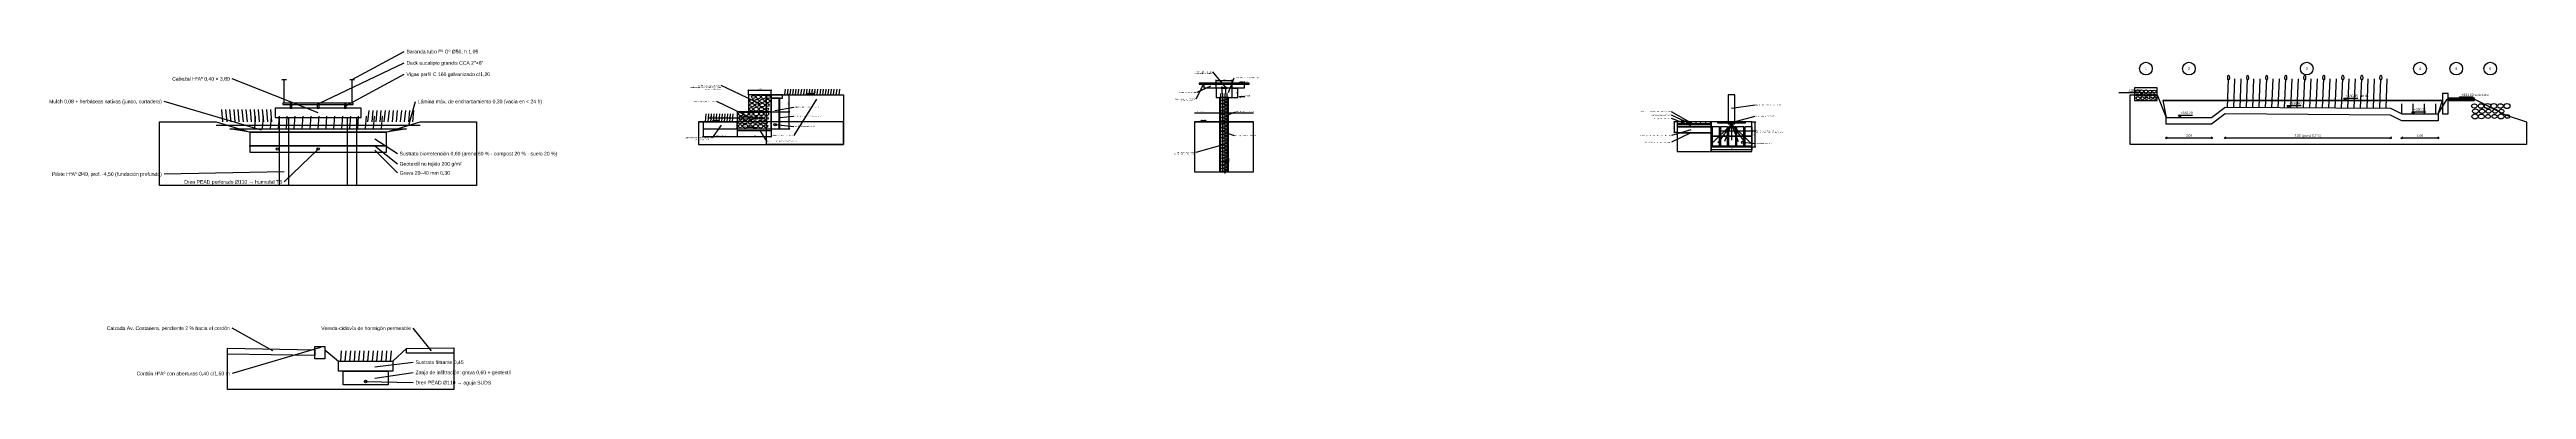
# Model space of a CAD drawing. Header units: metres. Extents: x -1097 to 1588, y -185 to 884.
# Drawn here: x 1288.1 to 1397.5, y -71.8 to -56.8 of the extents above; entities that cross this region are included whole.
import ezdxf
from ezdxf.enums import TextEntityAlignment as Align

# ---------------------------------------------------------------- set-up
doc = ezdxf.new("R2010")
doc.units = ezdxf.units.M
doc.layers.add('DETALLES', color=7, linetype='Continuous')
doc.styles.add('ARIAL', font='arial.ttf')

msp = doc.modelspace()

# ---------------------------------------------------------------- linework, layer by layer
at = {"layer": 'DETALLES'}
for points in [[(1300, -59.2), (1303.8, -57.4)], [(1301.2, -59.3), (1303.8, -57.9)], [(1301.5, -58.13), (1303.8, -56.9)], [(1340.08, -58.48), (1339.5, -57.8)], [(1300, -59.6), (1296.2, -58.1)], [(1298.4, -58.13), (1298.6, -58.13)], [(1298.5, -59.18), (1298.5, -58.13)], [(1301.4, -58.13), (1301.6, -58.13)], [(1301.5, -59.18), (1301.5, -58.13)], [(1319.5, -59.2), (1317.8, -58.4)], [(1318.98, -58.62), (1319.02, -58.58)], [(1318.97, -58.6), (1320.03, -58.6)], [(1319, -58.8), (1319, -58.58)], [(1319.98, -58.62), (1320.02, -58.58)], [(1320, -58.8), (1320, -58.58)], [(1320, -58.8), (1320.83, -58.8)], [(1320.38, -60.33), (1320.38, -58.92)], [(1320.5, -58.8), (1323.2, -58.8)], [(1320.6, -58.8), (1320.63, -58.55)], [(1320.72, -58.8), (1320.75, -58.55)], [(1320.78, -58.82), (1320.82, -58.78)], [(1320.8, -59.58), (1320.8, -58.77)], [(1320.84, -58.8), (1320.87, -58.55)], [(1320.96, -58.8), (1320.99, -58.55)], [(1322, -59), (1321, -60.6)], [(1321.08, -58.8), (1321.11, -58.55)], [(1321.2, -58.8), (1321.23, -58.55)], [(1321.32, -58.8), (1321.35, -58.55)], [(1321.44, -58.8), (1321.47, -58.55)], [(1321.56, -58.8), (1321.59, -58.55)], [(1321.6, -58.75), (1321.88, -58.75)], [(1321.68, -58.8), (1321.71, -58.55)], [(1321.8, -58.8), (1321.83, -58.55)], [(1321.92, -58.8), (1321.95, -58.55)], [(1322.04, -58.8), (1322.07, -58.55)], [(1322.16, -58.8), (1322.19, -58.55)], [(1322.28, -58.8), (1322.31, -58.55)], [(1322.4, -58.8), (1322.43, -58.55)], [(1322.52, -58.8), (1322.55, -58.55)], [(1322.64, -58.8), (1322.67, -58.55)], [(1322.76, -58.8), (1322.79, -58.55)], [(1322.88, -58.8), (1322.91, -58.55)], [(1323, -58.8), (1323.03, -58.55)], [(1339.1, -58.31), (1338.75, -59)], [(1339.4, -58.42), (1338.8, -58.7)], [(1338.95, -58.34), (1338.95, -58.29)], [(1339.11, -58.34), (1339.11, -58.29)], [(1339.27, -58.34), (1339.27, -58.29)], [(1339.43, -58.34), (1339.43, -58.29)], [(1339.59, -58.34), (1339.59, -58.29)], [(1339.63, -58.17), (1340.37, -58.17)], [(1339.64, -58.18), (1339.66, -58.16)], [(1339.65, -58.52), (1339.65, -58.15)], [(1339.75, -58.34), (1339.75, -58.29)], [(1339.85, -62.2), (1340.15, -62.12), (1339.85, -62.05), (1340.15, -61.98), (1339.85, -61.9), (1340.15, -61.83), (1339.85, -61.75), (1340.15, -61.67), (1339.85, -61.6), (1340.15, -61.52), (1339.85, -61.45), (1340.15, -61.38), (1339.85, -61.3), (1340.15, -61.23), (1339.85, -61.15), (1340.15, -61.08), (1339.85, -61), (1340.15, -60.93), (1339.85, -60.85), (1340.15, -60.77), (1339.85, -60.7), (1340.15, -60.62), (1339.85, -60.55), (1340.15, -60.48), (1339.85, -60.4), (1340.15, -60.33), (1339.85, -60.25), (1340.15, -60.18), (1339.85, -60.1), (1340.15, -60.02), (1339.85, -59.95), (1340.15, -59.88), (1339.85, -59.8), (1340.15, -59.73), (1339.85, -59.65), (1340.15, -59.58), (1339.85, -59.5), (1340.15, -59.43), (1339.85, -59.35), (1340.15, -59.27), (1339.85, -59.2), (1340.15, -59.12), (1339.85, -59.05), (1340.15, -58.98)], [(1339.86, -62.2), (1339.86, -58.75)], [(1339.91, -58.34), (1339.91, -58.29)], [(1339.92, -58.75), (1339.92, -58.44)], [(1339.95, -62.2), (1339.95, -58.75)], [(1340.05, -62.2), (1340.05, -58.75)], [(1340.07, -58.34), (1340.07, -58.29)], [(1340.08, -58.75), (1340.08, -58.44)], [(1340.14, -62.2), (1340.14, -58.75)], [(1340.2, -58.7), (1340.45, -58.05)], [(1340.23, -58.34), (1340.23, -58.29)], [(1340.34, -58.18), (1340.36, -58.16)], [(1340.35, -58.52), (1340.35, -58.15)], [(1340.35, -58.52), (1340.62, -58.52)], [(1340.35, -58.92), (1340.62, -58.92)], [(1340.39, -58.34), (1340.39, -58.29)], [(1340.55, -58.34), (1340.55, -58.29)], [(1340.59, -58.53), (1340.61, -58.51)], [(1340.59, -58.93), (1340.61, -58.91)], [(1340.6, -58.94), (1340.6, -58.5)], [(1340.7, -58.25), (1340.92, -58.25)], [(1340.7, -58.88), (1340.92, -58.88)], [(1340.71, -58.34), (1340.71, -58.29)], [(1340.87, -58.34), (1340.87, -58.29)], [(1341.03, -58.34), (1341.03, -58.29)], [(1379.5, -58.7), (1380.25, -58.7)], [(1380.5, -58.7), (1379.95, -58.7)], [(1381.45, -59.05), (1393.8, -59.05)], [(1384.3, -59.38), (1384.35, -58.1)], [(1384.58, -59.38), (1384.63, -58.1)], [(1384.86, -59.38), (1384.91, -58.1)], [(1385.14, -59.38), (1385.19, -58.1)], [(1385.42, -59.38), (1385.47, -58.1)], [(1385.7, -59.38), (1385.75, -58.1)], [(1385.98, -59.38), (1386.03, -58.1)], [(1386.26, -59.38), (1386.31, -58.1)], [(1386.54, -59.38), (1386.59, -58.1)], [(1386.82, -59.38), (1386.87, -58.1)], [(1387.1, -59.38), (1387.15, -58.1)], [(1387.38, -59.38), (1387.43, -58.1)], [(1387.66, -59.38), (1387.71, -58.1)], [(1387.94, -59.38), (1387.99, -58.1)], [(1388.22, -59.38), (1388.27, -58.1)], [(1388.5, -59.38), (1388.55, -58.1)], [(1388.78, -59.38), (1388.83, -58.1)], [(1389.06, -59.38), (1389.11, -58.1)], [(1389.34, -59.38), (1389.39, -58.1)], [(1389.5, -58.95), (1390.05, -58.95)], [(1389.62, -59.38), (1389.67, -58.1)], [(1389.9, -59.38), (1389.95, -58.1)], [(1390.18, -59.38), (1390.23, -58.1)], [(1390.46, -59.38), (1390.51, -58.1)], [(1390.74, -59.38), (1390.79, -58.1)], [(1391.02, -59.38), (1391.07, -58.1)], [(1391.3, -59.38), (1391.35, -58.1)], [(1394.6, -58.9), (1395.15, -58.9)], [(1297.5, -60.37), (1293.2, -59.1)], [(1295.8, -60), (1295.75, -59.45)], [(1295.98, -60), (1295.93, -59.45)], [(1296.16, -60), (1296.11, -59.45)], [(1296.34, -60), (1296.29, -59.45)], [(1296.52, -60), (1296.47, -59.45)], [(1296.7, -60), (1296.65, -59.45)], [(1296.88, -60), (1296.83, -59.45)], [(1297.06, -60), (1297.01, -59.45)], [(1297.24, -60), (1297.19, -59.45)], [(1297.2, -60.3), (1297.24, -59.75)], [(1297.42, -60), (1297.37, -59.45)], [(1297.6, -60), (1297.55, -59.45)], [(1297.55, -60.3), (1297.59, -59.75)], [(1297.78, -60), (1297.73, -59.45)], [(1297.9, -60.3), (1297.94, -59.75)], [(1297.96, -60), (1297.91, -59.45)], [(1298.25, -60.3), (1298.29, -59.75)], [(1298.6, -60.3), (1298.64, -59.75)], [(1298.95, -60.3), (1298.99, -59.75)], [(1299.3, -60.3), (1299.34, -59.75)], [(1299.65, -60.3), (1299.69, -59.75)], [(1300, -60.3), (1300.04, -59.75)], [(1300.35, -60.3), (1300.39, -59.75)], [(1300.7, -60.3), (1300.74, -59.75)], [(1301.05, -60.3), (1301.09, -59.75)], [(1301.4, -60.3), (1301.44, -59.75)], [(1301.75, -60.3), (1301.79, -59.75)], [(1302.1, -60.3), (1302.14, -59.75)], [(1302.2, -60), (1302.25, -59.5)], [(1302.38, -60), (1302.43, -59.5)], [(1302.45, -60.3), (1302.49, -59.75)], [(1302.56, -60), (1302.61, -59.5)], [(1302.74, -60), (1302.79, -59.5)], [(1302.8, -60.3), (1302.84, -59.75)], [(1302.92, -60), (1302.97, -59.5)], [(1303.1, -60), (1303.15, -59.5)], [(1303.28, -60), (1303.33, -59.5)], [(1303.46, -60), (1303.51, -59.5)], [(1303.64, -60), (1303.69, -59.5)], [(1303.82, -60), (1303.87, -59.5)], [(1304, -60.15), (1304.3, -59.1)], [(1304, -60), (1304.05, -59.5)], [(1304.18, -60), (1304.23, -59.5)], [(1316.8, -60), (1318.5, -60)], [(1317.1, -60), (1317.13, -59.65)], [(1317.2, -59.82), (1319.7, -59.82)], [(1317.22, -60), (1317.25, -59.65)], [(1317.34, -60), (1317.37, -59.65)], [(1317.7, -59.95), (1317.42, -59.95)], [(1317.46, -60), (1317.49, -59.65)], [(1317.58, -60), (1317.61, -59.65)], [(1319.25, -59.9), (1317.6, -59.1)], [(1317.7, -60), (1317.73, -59.65)], [(1317.82, -60), (1317.85, -59.65)], [(1317.94, -60), (1317.97, -59.65)], [(1318.06, -60), (1318.09, -59.65)], [(1318.18, -60), (1318.21, -59.65)], [(1318.3, -60), (1318.33, -59.65)], [(1320, -59.55), (1320.83, -59.55)], [(1320, -59.55), (1320.83, -59.55)], [(1320.17, -59.5), (1321, -59.35)], [(1320.18, -60.12), (1321, -60.2)], [(1320.38, -59.8), (1321, -59.75)], [(1320.78, -59.57), (1320.82, -59.53)], [(1320.78, -59.57), (1320.82, -59.53)], [(1320.8, -60.33), (1320.8, -59.52)], [(1338.7, -59.6), (1341.3, -59.6)], [(1338.7, -60), (1341.3, -60)], [(1339.2, -59.96), (1338.98, -59.96)], [(1340.14, -59.7), (1340.5, -59.55)], [(1360.6, -60.04), (1359.75, -59.55)], [(1360.6, -60.1), (1359.75, -59.7)], [(1360.6, -60.17), (1359.75, -59.85)], [(1360, -60), (1359.86, -60)], [(1359.87, -60.01), (1359.89, -59.99)], [(1359.88, -60.49), (1359.88, -59.98)], [(1360.2, -59.96), (1360.42, -59.96)], [(1360.2, -60), (1360.2, -60.08)], [(1360.41, -60), (1360.41, -60.08)], [(1360.62, -60), (1360.62, -60.08)], [(1360.83, -60), (1360.83, -60.08)], [(1361.04, -60), (1361.04, -60.08)], [(1361.25, -60), (1361.25, -60.08)], [(1361.46, -60), (1361.46, -60.08)], [(1362.4, -60.1), (1361.5, -60.98)], [(1362.4, -60.1), (1361.8, -60.92)], [(1362.4, -60.1), (1362.1, -60.86)], [(1362.4, -59.4), (1363.45, -59.25)], [(1362.4, -60.03), (1363.45, -59.75)], [(1362.4, -60.1), (1362.4, -60.8)], [(1362.4, -60.1), (1362.7, -60.86)], [(1362.4, -60.1), (1363, -60.92)], [(1362.4, -60.1), (1363.3, -60.98)], [(1363.3, -60), (1363.47, -60)], [(1363.44, -60.01), (1363.46, -59.99)], [(1363.45, -61.12), (1363.45, -59.98)], [(1382.2, -59.7), (1382.75, -59.7)], [(1387, -59.28), (1387.55, -59.28)], [(1392, -59.65), (1392, -59.2)], [(1392.5, -59.65), (1392.5, -59.2)], [(1392.5, -59.55), (1393.05, -59.55)], [(1393, -59.65), (1393, -59.2)], [(1393.5, -59.65), (1393.5, -59.2)], [(1295.5, -60.15), (1304.5, -60.15)], [(1296.95, -61.05), (1303.05, -61.05)], [(1300, -61.2), (1298.5, -62.65)], [(1302.5, -60.75), (1303.5, -61.4)], [(1302.5, -61.05), (1303.5, -61.85)], [(1316.98, -60.67), (1317.02, -60.63)], [(1316.97, -60.65), (1318.53, -60.65)], [(1317, -60.3), (1317, -60.67)], [(1317.8, -60.15), (1317.4, -60.7)], [(1318.48, -60.67), (1318.52, -60.63)], [(1318.48, -60.67), (1318.52, -60.63)], [(1318.47, -60.65), (1320.03, -60.65)], [(1318.5, -60.3), (1318.5, -60.38), (1320, -60.38)], [(1318.5, -60.3), (1318.5, -60.67)], [(1318.5, -60.3), (1318.5, -60.67)], [(1319.25, -60.25), (1318.97, -60.25)], [(1319.5, -60.38), (1319.8, -60.85)], [(1319.98, -60.67), (1320.02, -60.63)], [(1320, -60.3), (1320, -60.67)], [(1320, -60.3), (1320.83, -60.3)], [(1320.78, -60.32), (1320.82, -60.28)], [(1340, -61), (1338.75, -61.35)], [(1339.85, -60.4), (1340.45, -60.6)], [(1360.6, -60.35), (1359.75, -60.6)], [(1360.6, -60.49), (1359.75, -60.9)], [(1360, -60.47), (1359.86, -60.47)], [(1359.87, -60.48), (1359.89, -60.46)], [(1360, -60.49), (1361.5, -60.49)], [(1361.48, -61.22), (1363.32, -61.22)], [(1361.49, -61.23), (1361.51, -61.21)], [(1361.5, -61.1), (1361.5, -61.24)], [(1361.9, -60.4), (1363.45, -60.4)], [(1362.9, -60.9), (1363.45, -60.95)], [(1363.29, -61.23), (1363.31, -61.21)], [(1363.3, -61.1), (1363.3, -61.24)], [(1363.3, -61.1), (1363.47, -61.1)], [(1363.44, -61.11), (1363.46, -61.09)], [(1381.55, -60.7), (1383.65, -60.7)], [(1381.57, -60.74), (1381.63, -60.66)], [(1381.6, -60.7), (1381.6, -60.75)], [(1383.57, -60.74), (1383.63, -60.66)], [(1383.6, -60.7), (1383.6, -60.75)], [(1384.15, -60.7), (1391.55, -60.7)], [(1384.16, -60.74), (1384.23, -60.66)], [(1384.2, -60.7), (1384.2, -60.75)], [(1391.46, -60.74), (1391.54, -60.66)], [(1391.5, -60.7), (1391.5, -60.75)], [(1391.95, -60.7), (1393.65, -60.7)], [(1391.96, -60.74), (1392.04, -60.66)], [(1392, -60.7), (1392, -60.75)], [(1393.57, -60.74), (1393.63, -60.66)], [(1393.6, -60.7), (1393.6, -60.75)], [(1298.5, -62.2), (1293.2, -62.3)], [(1302.5, -61.25), (1303.5, -62.25)], [(1339.54, -62.2), (1339.94, -62.2), (1339.97, -62.14), (1340.03, -62.26), (1340.06, -62.2), (1340.46, -62.2)], [(1339.78, -61.75), (1340.22, -61.75)], [(1339.79, -61.76), (1339.81, -61.74)], [(1339.8, -61.6), (1339.8, -61.77)], [(1340.19, -61.76), (1340.21, -61.74)], [(1340.2, -61.6), (1340.2, -61.77)], [(1298, -70.1), (1296.2, -69.1)], [(1300.1, -69.95), (1296.2, -71.1)], [(1305, -70.1), (1304.2, -69.1)], [(1301, -70.55), (1301.04, -70.1)], [(1301.2, -70.55), (1301.24, -70.1)], [(1301.4, -70.55), (1301.44, -70.1)], [(1301.6, -70.55), (1301.64, -70.1)], [(1301.8, -70.55), (1301.84, -70.1)], [(1302, -70.55), (1302.04, -70.1)], [(1302.2, -70.55), (1302.24, -70.1)], [(1302.4, -70.55), (1302.44, -70.1)], [(1302.5, -70.8), (1304.2, -70.6)], [(1302.5, -71.3), (1304.2, -71.05)], [(1302.6, -70.55), (1302.64, -70.1)], [(1302.8, -70.55), (1302.84, -70.1)], [(1303, -70.55), (1303.04, -70.1)], [(1303.2, -70.55), (1303.24, -70.1)], [(1302.1, -71.45), (1304.2, -71.5)]]:
    msp.add_lwpolyline(points, dxfattribs=at)
for points in [[(1319, -59.55), (1320, -59.55), (1320, -58.8), (1319, -58.8)], [(1319, -59.55), (1320, -59.55), (1320, -58.8), (1319, -58.8)], [(1319.8, -58.8), (1323.2, -58.8), (1323.2, -61), (1319.8, -61)], [(1320, -58.95), (1320.5, -58.95), (1320.5, -58.8), (1320, -58.8)], [(1320, -60.3), (1320.35, -60.3), (1320.35, -58.95), (1320, -58.95)], [(1321.57, -58.75), (1321.63, -58.75), (1321.6, -58.8)], [(1338.9, -58.34), (1341.1, -58.34), (1341.1, -58.29), (1338.9, -58.29)], [(1339.1, -58.5), (1340.9, -58.5), (1340.9, -58.34), (1339.1, -58.34)], [(1339.65, -58.92), (1340.35, -58.92), (1340.35, -58.52), (1339.65, -58.52)], [(1339.8, -62.2), (1340.2, -62.2), (1340.2, -58.92), (1339.8, -58.92)], [(1339.87, -58.52), (1340.13, -58.52), (1340.13, -58.5), (1339.87, -58.5)], [(1340.68, -58.25), (1340.72, -58.25), (1340.7, -58.29)], [(1340.68, -58.88), (1340.72, -58.88), (1340.7, -58.92)], [(1362.25, -60.08), (1362.55, -60.08), (1362.55, -58.8), (1362.25, -58.8)], [(1380, -58.8), (1381.2, -58.8), (1381.6, -59.8), (1383.6, -59.8), (1384.2, -59.35), (1391.5, -59.4), (1392, -59.65), (1393.6, -59.65), (1394, -59), (1395.2, -59), (1396.6, -59.7), (1397.5, -60), (1397.5, -61), (1380, -61)], [(1380.2, -59.05), (1381.2, -59.05), (1381.2, -58.5), (1380.2, -58.5)], [(1380.44, -58.7), (1380.56, -58.7), (1380.5, -58.8)], [(1381.45, -59.05), (1381.6, -59.8), (1383.6, -59.8), (1384.2, -59.35), (1391.5, -59.4), (1392, -59.65), (1393.6, -59.65), (1393.8, -59.05)], [(1389.44, -58.95), (1389.56, -58.95), (1389.5, -59.05)], [(1393.8, -59.65), (1394.05, -59.65), (1394.05, -58.75), (1393.8, -58.75)], [(1394.05, -59.05), (1395.2, -59.05), (1395.2, -58.95), (1394.05, -58.95)], [(1394.55, -58.9), (1394.65, -58.9), (1394.6, -59)], [(1293, -60), (1295.5, -60), (1297, -60.45), (1303, -60.45), (1304.5, -60), (1307, -60), (1307, -62.8), (1293, -62.8)], [(1298.1, -59.8), (1301.9, -59.8), (1301.9, -59.4), (1298.1, -59.4)], [(1298.3, -59.8), (1298.7, -59.8), (1298.7, -60.45), (1298.3, -60.45)], [(1298.45, -59.24), (1301.55, -59.24), (1301.55, -59.18), (1298.45, -59.18)], [(1298.76, -59.4), (1298.84, -59.4), (1298.84, -59.24), (1298.76, -59.24)], [(1299.96, -59.4), (1300.04, -59.4), (1300.04, -59.24), (1299.96, -59.24)], [(1301.16, -59.4), (1301.24, -59.4), (1301.24, -59.24), (1301.16, -59.24)], [(1301.3, -59.8), (1301.7, -59.8), (1301.7, -60.45), (1301.3, -60.45)], [(1316.8, -61), (1323.2, -61), (1323.2, -60), (1316.8, -60)], [(1317, -60.3), (1318.5, -60.3), (1318.5, -60), (1317, -60)], [(1317.67, -59.95), (1317.73, -59.95), (1317.7, -60)], [(1318.5, -60.3), (1320, -60.3), (1320, -59.55), (1318.5, -59.55)], [(1318.5, -60.3), (1320, -60.3), (1320, -59.55), (1318.5, -59.55)], [(1338.7, -62.2), (1341.3, -62.2), (1341.3, -60), (1338.7, -60)], [(1339.18, -59.96), (1339.22, -59.96), (1339.2, -60)], [(1360, -60.08), (1361.5, -60.08), (1361.5, -60), (1360, -60)], [(1360, -60.12), (1361.5, -60.12), (1361.5, -60.08), (1360, -60.08)], [(1360, -60.22), (1361.5, -60.22), (1361.5, -60.12), (1360, -60.12)], [(1360.18, -59.96), (1360.22, -59.96), (1360.2, -60)], [(1361.5, -61.1), (1363.3, -61.1), (1363.3, -60), (1361.5, -60)], [(1361.8, -60), (1363, -60), (1363, -60.05), (1361.8, -60.05)], [(1381.6, -59.8), (1383.6, -59.8), (1384.2, -59.35), (1391.5, -59.4), (1392, -59.65), (1393.6, -59.65), (1393.6, -59.95), (1392, -59.95), (1391.5, -59.7), (1384.2, -59.65), (1383.6, -60.1), (1381.6, -60.1)], [(1382.14, -59.7), (1382.26, -59.7), (1382.2, -59.8)], [(1386.94, -59.28), (1387.06, -59.28), (1387, -59.38)], [(1392.44, -59.55), (1392.56, -59.55), (1392.5, -59.65)], [(1296.1, -60.3), (1303.9, -60.3), (1303, -60.45), (1297, -60.45)], [(1297, -60.45), (1303, -60.45), (1303, -61.05), (1297, -61.05)], [(1297, -61.05), (1303, -61.05), (1303, -61.35), (1297, -61.35)], [(1298.3, -60.45), (1298.7, -60.45), (1298.7, -62.8), (1298.3, -62.8)], [(1301.3, -60.45), (1301.7, -60.45), (1301.7, -62.8), (1301.3, -62.8)], [(1319.22, -60.25), (1319.28, -60.25), (1319.25, -60.3)], [(1360, -60.47), (1361.5, -60.47), (1361.5, -60.22), (1360, -60.22)], [(1360, -61.3), (1361.5, -61.3), (1361.5, -60.49), (1360, -60.49)], [(1361.5, -61.3), (1363.3, -61.3), (1363.3, -61.1), (1361.5, -61.1)], [(1361.55, -60.62), (1361.87, -60.62), (1361.87, -60.22), (1361.55, -60.22)], [(1361.55, -61.05), (1361.87, -61.05), (1361.87, -60.65), (1361.55, -60.65)], [(1361.91, -60.62), (1362.23, -60.62), (1362.23, -60.22), (1361.91, -60.22)], [(1361.91, -61.05), (1362.23, -61.05), (1362.23, -60.65), (1361.91, -60.65)], [(1362.27, -60.62), (1362.59, -60.62), (1362.59, -60.22), (1362.27, -60.22)], [(1362.27, -61.05), (1362.59, -61.05), (1362.59, -60.65), (1362.27, -60.65)], [(1362.63, -60.62), (1362.95, -60.62), (1362.95, -60.22), (1362.63, -60.22)], [(1362.63, -61.05), (1362.95, -61.05), (1362.95, -60.65), (1362.63, -60.65)], [(1362.99, -60.62), (1363.31, -60.62), (1363.31, -60.22), (1362.99, -60.22)], [(1362.99, -61.05), (1363.31, -61.05), (1363.31, -60.65), (1362.99, -60.65)], [(1296, -69.98), (1299.85, -70.05), (1299.85, -69.9), (1300.3, -69.9), (1300.3, -70.05), (1300.9, -70.55), (1303.3, -70.55), (1303.9, -70), (1306, -69.97), (1306, -71.8), (1296, -71.8)], [(1296, -69.98), (1299.85, -70.05), (1299.85, -70.3), (1296, -70.25)], [(1299.85, -69.9), (1300.3, -69.9), (1300.3, -70.45), (1299.85, -70.45)], [(1303.9, -70), (1306, -69.97), (1306, -70.2), (1303.9, -70.2)], [(1300.9, -70.55), (1303.3, -70.55), (1303.3, -71), (1300.9, -71)], [(1301.1, -71), (1303.1, -71), (1303.1, -71.6), (1301.1, -71.6)]]:
    msp.add_lwpolyline(points, close=True, dxfattribs=at)
for centre, radius in [((1380.7, -57.65), 0.28), ((1382.6, -57.65), 0.28), ((1387.8, -57.65), 0.28), ((1392.8, -57.65), 0.28), ((1394.4, -57.65), 0.28), ((1395.9, -57.65), 0.28), ((1320.18, -60.12), 0.055), ((1298.2, -61.2), 0.055), ((1300, -61.2), 0.055), ((1362.9, -60.9), 0.05), ((1302.1, -71.45), 0.055)]:
    msp.add_circle(centre, radius, dxfattribs=at)
for centre, major_axis, ratio in [((1384.35, -58.05), (0, 0.11), 0.363636), ((1385.19, -58.05), (0, 0.11), 0.363636), ((1386.03, -58.05), (0, 0.11), 0.363636), ((1386.87, -58.05), (0, 0.11), 0.363636), ((1387.71, -58.05), (0, 0.11), 0.363636), ((1388.55, -58.05), (0, 0.11), 0.363636), ((1389.39, -58.05), (0, 0.11), 0.363636), ((1390.23, -58.05), (0, 0.11), 0.363636), ((1391.07, -58.05), (0, 0.11), 0.363636), ((1319.15, -59.08), (0.0941, 0), 0.8), ((1319.22, -58.9), (0.0864, 0), 0.8), ((1319.38, -59.08), (0.0912, 0), 0.8), ((1319.44, -58.9), (0.0984, 0), 0.8), ((1319.6, -59.08), (0.0964, 0), 0.8), ((1319.67, -58.9), (0.1, 0), 0.8), ((1319.83, -59.08), (0.101, 0), 0.8), ((1319.89, -58.9), (0.0867, 0), 0.8), ((1380.33, -58.66), (0.0893, 0), 0.8), ((1380.33, -58.81), (0.0642, 0), 0.8), ((1380.36, -58.96), (0.0848, 0), 0.8), ((1380.51, -58.66), (0.0872, 0), 0.8), ((1380.51, -58.81), (0.0643, 0), 0.8), ((1380.55, -58.96), (0.0769, 0), 0.8), ((1380.7, -58.66), (0.0858, 0), 0.8), ((1380.7, -58.81), (0.09, 0), 0.8), ((1380.73, -58.96), (0.0707, 0), 0.8), ((1380.88, -58.81), (0.0806, 0), 0.8), ((1380.88, -58.66), (0.0736, 0), 0.8), ((1380.92, -58.96), (0.0645, 0), 0.8), ((1381.07, -58.66), (0.0763, 0), 0.8), ((1381.06, -58.81), (0.0693, 0), 0.8), ((1381.1, -58.96), (0.0734, 0), 0.8), ((1318.62, -60.01), (0.0861, 0), 0.8), ((1318.64, -60.19), (0.0869, 0), 0.8), ((1318.67, -59.65), (0.106, 0), 0.8), ((1318.66, -59.83), (0.0979, 0), 0.8), ((1318.84, -60.01), (0.0987, 0), 0.8), ((1318.86, -60.19), (0.104, 0), 0.8), ((1318.88, -59.83), (0.109, 0), 0.8), ((1318.89, -59.65), (0.103, 0), 0.8), ((1319.07, -60.01), (0.0956, 0), 0.8), ((1319.11, -59.83), (0.0995, 0), 0.8), ((1319.09, -60.19), (0.08, 0), 0.8), ((1319.12, -59.44), (0.0848, 0), 0.8), ((1319.12, -59.65), (0.0875, 0), 0.8), ((1319.16, -59.26), (0.0928, 0), 0.8), ((1319.29, -60.01), (0.082, 0), 0.8), ((1319.32, -60.19), (0.0968, 0), 0.8), ((1319.34, -59.44), (0.103, 0), 0.8), ((1319.34, -59.65), (0.107, 0), 0.8), ((1319.33, -59.83), (0.0899, 0), 0.8), ((1319.38, -59.26), (0.0823, 0), 0.8), ((1319.52, -60.01), (0.0913, 0), 0.8), ((1319.54, -60.19), (0.101, 0), 0.8), ((1319.57, -59.44), (0.0962, 0), 0.8), ((1319.57, -59.65), (0.0925, 0), 0.8), ((1319.56, -59.83), (0.0832, 0), 0.8), ((1319.61, -59.26), (0.101, 0), 0.8), ((1319.74, -60.01), (0.0991, 0), 0.8), ((1319.77, -60.19), (0.0832, 0), 0.8), ((1319.79, -59.65), (0.0999, 0), 0.8), ((1319.78, -59.83), (0.0884, 0), 0.8), ((1319.8, -59.44), (0.0801, 0), 0.8), ((1319.83, -59.26), (0.0808, 0), 0.8), ((1395.2, -59.3), (0.119, 0), 0.8), ((1395.23, -59.76), (0.136, 0), 0.8), ((1395.25, -59.53), (0.131, 0), 0.8), ((1395.49, -59.3), (0.121, 0), 0.8), ((1395.51, -59.76), (0.131, 0), 0.8), ((1395.54, -59.53), (0.118, 0), 0.8), ((1395.78, -59.3), (0.14, 0), 0.8), ((1395.8, -59.76), (0.107, 0), 0.8), ((1395.83, -59.53), (0.111, 0), 0.8), ((1396.06, -59.3), (0.131, 0), 0.8), ((1396.09, -59.76), (0.111, 0), 0.8), ((1396.12, -59.53), (0.11, 0), 0.8), ((1396.35, -59.3), (0.124, 0), 0.8), ((1396.38, -59.76), (0.135, 0), 0.8), ((1396.4, -59.53), (0.109, 0), 0.8), ((1396.64, -59.3), (0.14, 0), 0.8), ((1396.66, -59.76), (0.0982, 0), 0.8)]:
    msp.add_ellipse(centre, major_axis=major_axis, ratio=ratio, dxfattribs=at)

# ---------------------------------------------------------------- texts
at = {"layer": 'DETALLES', "style": 'ARIAL'}
for s, height, p in [('Baranda tubo Fº Gº Ø50, h 1,05', 0.16, (1303.9, -56.9)), ('Vigas perfil C 160 galvanizado c/1,20', 0.16, (1303.9, -57.9)), ('Deck eucalipto grandis CCA 2"×6"', 0.16, (1303.9, -57.4)), ('Lámina máx. de encharcamiento 0,30 (vacía en < 24 h)', 0.16, (1304.4, -59.1)), ('Cabezal HºAº 0,70×0,40 (transversal 3,80)', 0.042, (1340.46, -58.05)), ('Relleno granular drenante 0,35 m', 0.0525, (1321.02, -59.35)), ('Geotextil no tejido 200 g/m² (trasdós)', 0.0525, (1321.02, -59.75)), ('Armadura long. 6Ø16 ADN 420', 0.042, (1340.51, -59.55)), ('Algarrobo blanco h 2,5 m (contenedor 45 L)', 0.042, (1363.46, -59.25)), ('Rejilla de alcorque Fº 1,20×1,20', 0.042, (1363.46, -59.75)), ('Base de apoyo: grava compactada 0,08', 0.0525, (1319.82, -60.85)), ('Dren PEAD perforado Ø110', 0.0525, (1321.02, -60.2)), ('Zuncho espiral Ø6 c/15 · recubr. 5 cm', 0.042, (1340.46, -60.6)), ('Trinchera estructural: celdas de suelo', 0.042, (1363.46, -60.4)), ('(módulos 0,40) con suelo para raíces 1,1 m³/m', 0.042, (1363.46, -60.46)), ('Dren/aireación Ø50 al anillo', 0.042, (1363.46, -60.95)), ('Sustrato biorretención 0,60 (arena 60 % · compost 20 % · suelo 20 %)', 0.16, (1303.6, -61.4)), ('Geotextil no tejido 200 g/m²', 0.16, (1303.6, -61.85)), ('Grava 20–40 mm 0,30', 0.16, (1303.6, -62.25)), ('Sustrato filtrante 0,45', 0.16, (1304.3, -70.6)), ('Zanja de infiltración: grava 0,60 + geotextil', 0.16, (1304.3, -71.05)), ('Dren PEAD Ø110 → aguja SUDS', 0.16, (1304.3, -71.5))]:
    msp.add_text(s, height=height, dxfattribs=at).set_placement(p, align=Align.MIDDLE_LEFT)
for s, height, p in [('2 pernos anclaje Ø16 (químico)', 0.042, (1339.49, -57.86)), ('Placa ac. galv. 250×250×12', 0.042, (1339.49, -57.8)), ('Mulch 0,08 + herbáceas nativas (junco, cortadera)', 0.16, (1293.1, -59.1)), ('Cabezal HºAº 0,40 × 3,80', 0.16, (1296.1, -58.1)), ('malla hexagonal 8×10 Zn+PVC Ø2,7 mm', 0.0525, (1317.79, -58.48)), ('Gavión caja 1,00×1,00×0,75 m', 0.0525, (1317.79, -58.4)), ('piedra local 10–25 cm', 0.0525, (1317.79, -58.56)), ('Deck eucalipto grandis CCA 2"×6"', 0.042, (1338.74, -59)), ('Viga perfil C 160×60×3,2 galv.', 0.042, (1338.79, -58.7)), ('junta 8 mm · tornillo inox', 0.042, (1338.74, -59.06)), ('Gavión caja 1,50×1,00×0,75 m', 0.0525, (1317.59, -59.1)), ('Adoquín HºVº intertrabado 8 cm, junta abierta 8 mm', 0.042, (1359.74, -59.55)), ('Gravilla de asiento 2–6 mm, 4 cm', 0.042, (1359.74, -59.7)), ('Base grava 4–20 mm, 10 cm', 0.042, (1359.74, -59.85)), ('Colchoneta Reno 0,30 m: protección', 0.0525, (1317.38, -60.7)), ('anti-socavación del pie', 0.0525, (1317.38, -60.78)), ('Suelo compactado 95 % P.S.', 0.0525, (1320.98, -60.6)), ('Subbase grava 20–40 mm, 25 cm (almacenamiento)', 0.042, (1359.74, -60.6)), ('Geotextil 200 g/m² · subrasante compactada', 0.042, (1359.74, -60.9)), ('Pilote HºAº Ø40, prof. -4,50 (fundación profunda)', 0.16, (1293.1, -62.3)), ('long. total 4,50 m (-4,50 bajo terreno)', 0.042, (1338.74, -61.41)), ('Pilote excavado HºAº H-30 Ø40', 0.042, (1338.74, -61.35)), ('Dren PEAD perforado Ø110 → humedal T3', 0.16, (1298.4, -62.65)), ('Calzada Av. Costanera, pendiente 2 % hacia el cordón', 0.16, (1296.1, -69.1)), ('Vereda-ciclovía de hormigón permeable', 0.16, (1304.1, -69.1)), ('Cordón HºAº con aberturas 0,40 c/1,50 m', 0.16, (1296.1, -71.1))]:
    msp.add_text(s, height=height, dxfattribs=at).set_placement(p, align=Align.MIDDLE_RIGHT)
for s, p in [('1', (1380.7, -57.65)), ('2', (1382.6, -57.65)), ('3', (1387.8, -57.65)), ('4', (1392.8, -57.65)), ('5', (1394.4, -57.65)), ('6', (1395.9, -57.65))]:
    msp.add_text(s, height=0.11, dxfattribs=at).set_placement(p, align=Align.MIDDLE_CENTER)
for s, height, p in [('1.00', 0.05, (1319.5, -58.59)), ('0.70', 0.04, (1340, -58.16)), ('1.50 colchoneta', 0.05, (1317.75, -60.64)), ('1.50', 0.05, (1319.25, -60.64)), ('1.80', 0.04, (1362.4, -61.21)), ('2.00', 0.1, (1382.6, -60.68)), ('7.30  (pend. 0,7 %)', 0.1, (1387.85, -60.68)), ('1.60', 0.1, (1392.8, -60.68)), ('Ø0.40', 0.04, (1340, -61.74))]:
    msp.add_text(s, height=height, dxfattribs=at).set_placement(p, align=Align.BOTTOM_CENTER)
for s, height, p in [('+332.40 T2', 0.0525, (1321.62, -58.74)), ('+334.05 deck', 0.042, (1340.71, -58.25)), ('+333.48 cabezal', 0.042, (1340.71, -58.88)), ('+330.95 lámina', 0.105, (1389.53, -58.94)), ('+331.00 vertedero', 0.105, (1394.63, -58.89)), ('Q2 +331.60', 0.05, (1317.2, -59.8)), ('Q100 +332.80', 0.04, (1338.75, -59.58)), ('+334.10 plaza', 0.042, (1360.21, -59.96)), ('+330.20', 0.105, (1382.23, -59.69)), ('+330.60', 0.105, (1387.03, -59.27)), ('+330.35', 0.105, (1392.53, -59.54))]:
    msp.add_text(s, height=height, dxfattribs=at).set_placement(p, align=Align.BOTTOM_LEFT)
for s, height, p in [('0.40', 0.04, (1340.59, -58.72)), ('0.75', 0.05, (1320.79, -59.17)), ('0.75', 0.05, (1320.79, -59.92)), ('0.47', 0.04, (1359.87, -60.23)), ('1.10', 0.04, (1363.44, -60.55))]:
    msp.add_text(s, height=height, rotation=90, dxfattribs=at).set_placement(p, align=Align.BOTTOM_CENTER)
for s, height, p in [('+331.20', 0.105, (1380.47, -58.69)), ('+331.20 T3', 0.0525, (1317.68, -59.95)), ('+332.40 T2', 0.042, (1339.19, -59.96)), ('+330.90 fundación', 0.0525, (1319.23, -60.24))]:
    msp.add_text(s, height=height, dxfattribs=at).set_placement(p, align=Align.BOTTOM_RIGHT)

doc.saveas('drawing.dxf')
